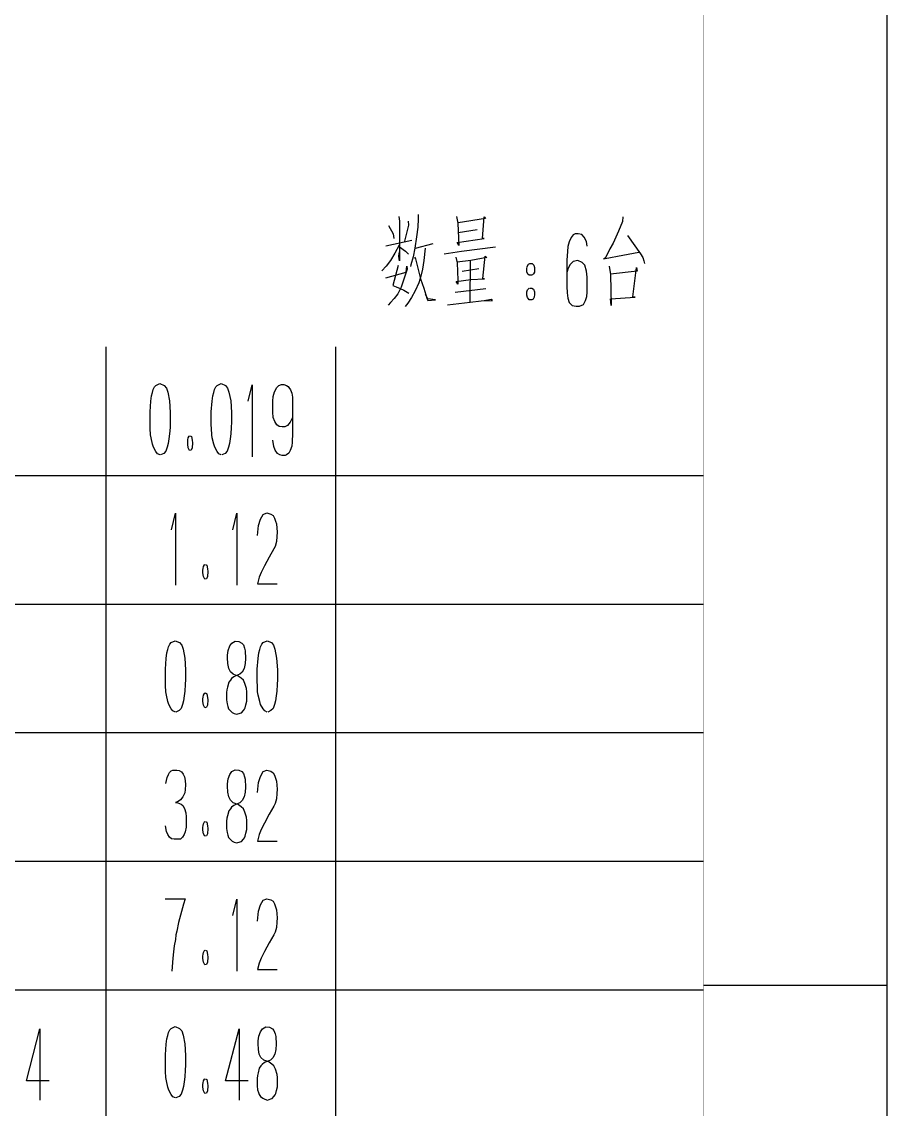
# Model space of a CAD drawing. Extents: x 0 to 8410, y 0 to 11890.
# Drawn here: x 7939 to 8410, y 2905 to 3497 of the extents above; entities that cross this region are included whole.
import ezdxf

# ---------------------------------------------------------------- set-up
doc = ezdxf.new("R2010")
doc.units = 0
doc.header["$MEASUREMENT"] = 0
for name, color, linetype in [('6', 7, 'Continuous'), ('8', 7, 'Continuous'), ('9', 7, 'Continuous')]:
    doc.layers.add(name, color=color, linetype=linetype)

# ---------------------------------------------------------------- blocks, each defined once
blk = doc.blocks.new('BLKENT714')
at = {"layer": '8', "color": 15, "linetype": 'Continuous'}
for p, q in [((8410, 0), (8410, 11890)), ((8310, 2972.5), (8410, 2972.5))]:
    blk.add_line(p, q, dxfattribs=at)
at = {"layer": '8', "color": 7, "linetype": 'Continuous', "const_width": 0.03}
blk.add_lwpolyline([(8310, 100), (8310, 11790)], dxfattribs=at)
blk = doc.blocks.new('BLKENT908')
at = {"layer": '9', "color": 2, "linetype": 'Continuous'}
for p, q in [((7941.59, 2920.4), (7948.91, 2948.8)), ((7948.91, 2948.8), (7948.91, 2910)), ((8018.94, 2946.8), (8019.66, 2948.2)), ((8019.66, 2948.2), (8020.31, 2949)), ((8020.31, 2949), (8022.53, 2950)), ((8022.53, 2950), (8024.89, 2949)), ((8024.89, 2949), (8026.06, 2947.6)), ((8049.92, 2920.4), (8057.24, 2948.8)), ((8057.24, 2948.8), (8057.24, 2910)), ((8068.87, 2947.2), (8070.05, 2948.8)), ((8070.05, 2948.8), (8071.88, 2949.8)), ((8071.88, 2949.8), (8073.84, 2949.6)), ((8073.84, 2949.6), (8075.47, 2948.8)), ((8075.47, 2948.8), (8076.26, 2947.8)), ((8017.56, 2940.4), (8018.02, 2943.4)), ((8018.02, 2943.4), (8018.48, 2945.2)), ((8018.48, 2945.2), (8018.94, 2946.8)), ((8026.06, 2947.6), (8026.78, 2945.4)), ((8026.78, 2945.4), (8027.7, 2940.6)), ((8067.63, 2942.2), (8067.96, 2944.8)), ((8067.63, 2940.8), (8067.63, 2942.2)), ((8067.96, 2944.8), (8068.87, 2947.2)), ((8076.26, 2947.8), (8076.98, 2946)), ((8076.98, 2946), (8077.3, 2944.6)), ((8077.3, 2944.6), (8077.5, 2940.4)), ((8017.17, 2934.6), (8017.56, 2940.4)), ((8027.7, 2940.6), (8028.09, 2934.2)), ((8067.76, 2937.6), (8067.63, 2940.8)), ((8068.28, 2935), (8067.76, 2937.6)), ((8077.3, 2937.6), (8076.72, 2935)), ((8077.5, 2940.4), (8077.3, 2937.6)), ((8017.17, 2927.6), (8017.17, 2934.6)), ((8028.09, 2934.2), (8028.09, 2929)), ((8069.2, 2933.2), (8068.28, 2935)), ((8070.7, 2931.8), (8069.2, 2933.2)), ((8071.09, 2930.4), (8069.85, 2929.4)), ((8072.4, 2931.2), (8070.7, 2931.8)), ((8073.51, 2931.4), (8071.09, 2930.4)), ((8075.08, 2929.6), (8072.86, 2931.2)), ((8074.43, 2931.8), (8073.51, 2931.4)), ((8075.67, 2933), (8074.43, 2931.8)), ((8076.72, 2935), (8075.67, 2933)), ((8017.24, 2925.6), (8017.17, 2927.6)), ((8017.37, 2922.2), (8017.24, 2925.6)), ((8028.02, 2926.2), (8027.76, 2922.6)), ((8028.09, 2929), (8028.02, 2926.2)), ((8067.57, 2924.8), (8067.24, 2923.4)), ((8068.28, 2927.4), (8067.57, 2924.8)), ((8069.2, 2928.6), (8068.28, 2927.4)), ((8069.85, 2929.4), (8069.2, 2928.6)), ((8076.26, 2928.6), (8075.08, 2929.6)), ((8077.04, 2926.8), (8076.26, 2928.6)), ((8077.96, 2924), (8077.04, 2926.8)), ((7953.94, 2920.4), (7941.59, 2920.4)), ((8017.7, 2920.4), (8017.37, 2922.2)), ((8018.48, 2917), (8017.7, 2920.4)), ((8027.43, 2920), (8027.04, 2917.4)), ((8027.76, 2922.6), (8027.43, 2920)), ((8037.63, 2918.4), (8037.76, 2919.4)), ((8037.76, 2919.4), (8037.96, 2920.4)), ((8037.96, 2920.4), (8038.48, 2921.4)), ((8038.48, 2921.4), (8038.81, 2921.6)), ((8038.94, 2921.6), (8039.66, 2921.2)), ((8039.66, 2921.2), (8040.11, 2919.2)), ((8040.11, 2919.2), (8040.24, 2917.8)), ((8062.27, 2920.4), (8049.92, 2920.4)), ((8067.24, 2923.4), (8067.04, 2921.8)), ((8067.04, 2921.8), (8067.04, 2920)), ((8067.04, 2920), (8067.11, 2917.8)), ((8078.09, 2922.2), (8077.96, 2924)), ((8078.09, 2919.6), (8078.09, 2922.2)), ((8078.09, 2917.2), (8078.09, 2919.6)), ((8019, 2915.4), (8018.48, 2917)), ((8020.31, 2913), (8019, 2915.4)), ((8021.29, 2911.8), (8020.31, 2913)), ((8025.73, 2913.2), (8024.62, 2912)), ((8026.52, 2915.4), (8025.73, 2913.2)), ((8027.04, 2917.4), (8026.52, 2915.4)), ((8037.63, 2917), (8037.63, 2918.4)), ((8037.96, 2915), (8037.63, 2917)), ((8038.55, 2913.6), (8037.96, 2915)), ((8039.46, 2913.8), (8038.55, 2913.6)), ((8040.05, 2915), (8039.46, 2913.8)), ((8040.24, 2917.8), (8040.05, 2915)), ((8067.11, 2917.8), (8067.37, 2915.6)), ((8067.37, 2915.6), (8067.76, 2914.2)), ((8067.76, 2914.2), (8068.22, 2913)), ((8068.22, 2913), (8069, 2912)), ((8076.26, 2912), (8076.91, 2912.8)), ((8076.91, 2912.8), (8077.24, 2913.6)), ((8077.24, 2913.6), (8077.7, 2915.2)), ((8077.7, 2915.2), (8078.09, 2917.2)), ((8022.6, 2911.2), (8021.29, 2911.8)), ((8024.62, 2912), (8022.86, 2911.2)), ((8069, 2912), (8070.11, 2911)), ((8070.11, 2911), (8071.23, 2910.4)), ((8071.23, 2910.4), (8072.73, 2910)), ((8072.73, 2910), (8074.56, 2910.6)), ((8074.56, 2910.6), (8075.28, 2910.8)), ((8075.28, 2910.8), (8076.26, 2912))]:
    blk.add_line(p, q, dxfattribs=at)
blk = doc.blocks.new('BLKENT909')
at = {"layer": '9', "color": 2, "linetype": 'Continuous'}
for p, q in [((8017.11, 3019.6), (8027.89, 3019.6)), ((8027.89, 3019.6), (8026.98, 3016.6)), ((8053.84, 3010.4), (8056.06, 3019.4)), ((8056.06, 3019.4), (8056.06, 2980.2)), ((8070.44, 3018.8), (8072.34, 3019.6)), ((8072.34, 3019.6), (8074.56, 3019)), ((8026.98, 3016.6), (8025.87, 3012.6)), ((8067.89, 3012.8), (8068.94, 3016.2)), ((8068.94, 3016.2), (8070.44, 3018.8)), ((8074.56, 3019), (8075.74, 3018.2)), ((8075.74, 3018.2), (8076.59, 3016.8)), ((8076.59, 3016.8), (8077.17, 3015.2)), ((8077.17, 3015.2), (8077.57, 3013.6)), ((8077.57, 3013.6), (8078.02, 3009.2)), ((8025.87, 3012.6), (8024.3, 3006.6)), ((8067.24, 3007.4), (8067.89, 3012.8)), ((8078.02, 3009.2), (8077.89, 3006.8)), ((8023.32, 3002), (8022.92, 3000)), ((8024.3, 3006.6), (8023.32, 3002)), ((8076.85, 3001.4), (8076.13, 3000)), ((8077.63, 3004), (8076.85, 3001.4)), ((8077.89, 3006.8), (8077.63, 3004)), ((8022.6, 2997.4), (8022.01, 2994)), ((8022.92, 3000), (8022.6, 2997.4)), ((8073.64, 2995.6), (8071.03, 2990.8)), ((8076.13, 3000), (8073.64, 2995.6)), ((8021.62, 2990.6), (8021.22, 2987.2)), ((8022.01, 2994), (8021.62, 2990.6)), ((8037.76, 2989.4), (8037.96, 2990.4)), ((8037.96, 2990.4), (8038.48, 2991.4)), ((8038.48, 2991.4), (8038.81, 2991.6)), ((8038.94, 2991.6), (8039.66, 2991.2)), ((8039.66, 2991.2), (8040.11, 2989.2)), ((8071.03, 2990.8), (8069.27, 2987.2)), ((8021.22, 2987.2), (8020.7, 2980.2)), ((8037.63, 2988.4), (8037.76, 2989.4)), ((8037.63, 2987), (8037.63, 2988.4)), ((8037.96, 2985), (8037.63, 2987)), ((8038.55, 2983.6), (8037.96, 2985)), ((8039.46, 2983.8), (8038.55, 2983.6)), ((8040.05, 2985), (8039.46, 2983.8)), ((8040.24, 2987.8), (8040.05, 2985)), ((8040.11, 2989.2), (8040.24, 2987.8)), ((8068.28, 2984.6), (8067.24, 2981)), ((8069.27, 2987.2), (8068.28, 2984.6)), ((8067.24, 2981), (8078.02, 2981))]:
    blk.add_line(p, q, dxfattribs=at)
blk = doc.blocks.new('BLKENT910')
at = {"layer": '9', "color": 2, "linetype": 'Continuous'}
for p, q in [((8017.83, 3084), (8018.22, 3085.6)), ((8018.22, 3085.6), (8018.87, 3087.2)), ((8018.87, 3087.2), (8019.46, 3088.4)), ((8019.46, 3088.4), (8020.24, 3089.2)), ((8020.24, 3089.2), (8021.16, 3089.6)), ((8021.16, 3089.6), (8023.38, 3089.6)), ((8023.38, 3089.6), (8024.75, 3089.4)), ((8024.75, 3089.4), (8025.93, 3088.6)), ((8025.93, 3088.6), (8026.85, 3087.4)), ((8026.85, 3087.4), (8027.5, 3086)), ((8027.5, 3086), (8027.96, 3084)), ((8050.96, 3082.2), (8051.29, 3084.8)), ((8051.29, 3084.8), (8052.21, 3087.2)), ((8052.21, 3087.2), (8053.38, 3088.8)), ((8053.38, 3088.8), (8055.21, 3089.8)), ((8055.21, 3089.8), (8057.17, 3089.6)), ((8057.17, 3089.6), (8058.81, 3088.8)), ((8058.81, 3088.8), (8059.59, 3087.8)), ((8059.59, 3087.8), (8060.31, 3086)), ((8060.31, 3086), (8060.64, 3084.6)), ((8060.64, 3084.6), (8060.83, 3080.4)), ((8067.89, 3082.8), (8068.94, 3086.2)), ((8068.94, 3086.2), (8070.44, 3088.8)), ((8070.44, 3088.8), (8072.34, 3089.6)), ((8072.34, 3089.6), (8074.56, 3089)), ((8074.56, 3089), (8075.74, 3088.2)), ((8075.74, 3088.2), (8076.59, 3086.8)), ((8076.59, 3086.8), (8077.17, 3085.2)), ((8077.17, 3085.2), (8077.57, 3083.6)), ((8017.43, 3082.4), (8017.83, 3084)), ((8027.96, 3079), (8027.7, 3077.2)), ((8027.96, 3084), (8028.15, 3081.6)), ((8028.15, 3081.6), (8027.96, 3079)), ((8050.96, 3080.8), (8050.96, 3082.2)), ((8051.09, 3077.6), (8050.96, 3080.8)), ((8060.83, 3080.4), (8060.64, 3077.6)), ((8067.24, 3077.4), (8067.89, 3082.8)), ((8077.57, 3083.6), (8078.02, 3079.2)), ((8078.02, 3079.2), (8077.89, 3076.8)), ((8024.17, 3072.6), (8022.73, 3072)), ((8025.34, 3073.4), (8024.17, 3072.6)), ((8026.65, 3075), (8025.34, 3073.4)), ((8027.7, 3077.2), (8026.65, 3075)), ((8051.62, 3075), (8051.09, 3077.6)), ((8052.53, 3073.2), (8051.62, 3075)), ((8054.04, 3071.8), (8052.53, 3073.2)), ((8059, 3073), (8057.76, 3071.8)), ((8060.05, 3075), (8059, 3073)), ((8060.64, 3077.6), (8060.05, 3075)), ((8077.63, 3074), (8076.85, 3071.4)), ((8077.89, 3076.8), (8077.63, 3074)), ((8022.73, 3072), (8023.91, 3071.8)), ((8023.91, 3071.8), (8025.8, 3071)), ((8025.8, 3071), (8026.72, 3070.4)), ((8026.72, 3070.4), (8027.56, 3068.8)), ((8027.56, 3068.8), (8028.28, 3066.4)), ((8051.62, 3067.4), (8050.9, 3064.8)), ((8052.53, 3068.6), (8051.62, 3067.4)), ((8053.19, 3069.4), (8052.53, 3068.6)), ((8054.43, 3070.4), (8053.19, 3069.4)), ((8055.74, 3071.2), (8054.04, 3071.8)), ((8056.85, 3071.4), (8054.43, 3070.4)), ((8058.41, 3069.6), (8056.19, 3071.2)), ((8057.76, 3071.8), (8056.85, 3071.4)), ((8059.59, 3068.6), (8058.41, 3069.6)), ((8060.38, 3066.8), (8059.59, 3068.6)), ((8061.29, 3064), (8060.38, 3066.8)), ((8076.13, 3070), (8073.64, 3065.6)), ((8076.85, 3071.4), (8076.13, 3070)), ((8028.28, 3066.4), (8028.48, 3064.2)), ((8028.48, 3064.2), (8028.48, 3060.4)), ((8037.96, 3060.4), (8038.48, 3061.4)), ((8038.48, 3061.4), (8038.81, 3061.6)), ((8038.94, 3061.6), (8039.66, 3061.2)), ((8039.66, 3061.2), (8040.11, 3059.2)), ((8050.57, 3063.4), (8050.38, 3061.8)), ((8050.38, 3061.8), (8050.38, 3060)), ((8050.9, 3064.8), (8050.57, 3063.4)), ((8061.42, 3062.2), (8061.29, 3064)), ((8061.42, 3059.6), (8061.42, 3062.2)), ((8071.03, 3060.8), (8069.27, 3057.2)), ((8073.64, 3065.6), (8071.03, 3060.8)), ((8017.83, 3056.2), (8017.17, 3059.2)), ((8018.48, 3054.6), (8017.83, 3056.2)), ((8027.96, 3056), (8027.37, 3054.6)), ((8028.41, 3058.6), (8027.96, 3056)), ((8028.48, 3060.4), (8028.41, 3058.6)), ((8037.63, 3058.4), (8037.76, 3059.4)), ((8037.63, 3057), (8037.63, 3058.4)), ((8037.96, 3055), (8037.63, 3057)), ((8037.76, 3059.4), (8037.96, 3060.4)), ((8038.55, 3053.6), (8037.96, 3055)), ((8040.05, 3055), (8039.46, 3053.8)), ((8040.24, 3057.8), (8040.05, 3055)), ((8040.11, 3059.2), (8040.24, 3057.8)), ((8050.38, 3060), (8050.44, 3057.8)), ((8050.44, 3057.8), (8050.7, 3055.6)), ((8050.7, 3055.6), (8051.09, 3054.2)), ((8060.57, 3053.6), (8061.03, 3055.2)), ((8061.03, 3055.2), (8061.42, 3057.2)), ((8061.42, 3057.2), (8061.42, 3059.6)), ((8069.27, 3057.2), (8068.28, 3054.6)), ((8019.46, 3053.2), (8018.48, 3054.6)), ((8020.44, 3052.2), (8019.46, 3053.2)), ((8021.94, 3052), (8020.44, 3052.2)), ((8025.34, 3052), (8021.94, 3052)), ((8026.45, 3053.2), (8025.34, 3052)), ((8027.37, 3054.6), (8026.45, 3053.2)), ((8039.46, 3053.8), (8038.55, 3053.6)), ((8051.09, 3054.2), (8051.55, 3053)), ((8051.55, 3053), (8052.34, 3052)), ((8052.34, 3052), (8053.45, 3051)), ((8053.45, 3051), (8054.56, 3050.4)), ((8054.56, 3050.4), (8056.06, 3050)), ((8056.06, 3050), (8057.89, 3050.6)), ((8057.89, 3050.6), (8058.61, 3050.8)), ((8058.61, 3050.8), (8059.59, 3052)), ((8059.59, 3052), (8060.25, 3052.8)), ((8060.25, 3052.8), (8060.57, 3053.6)), ((8068.28, 3054.6), (8067.24, 3051)), ((8067.24, 3051), (8078.02, 3051))]:
    blk.add_line(p, q, dxfattribs=at)
blk = doc.blocks.new('BLKENT911')
at = {"layer": '9', "color": 2, "linetype": 'Continuous'}
for p, q in [((8018.48, 3155.2), (8018.94, 3156.8)), ((8018.94, 3156.8), (8019.66, 3158.2)), ((8019.66, 3158.2), (8020.31, 3159)), ((8020.31, 3159), (8022.53, 3160)), ((8022.53, 3160), (8024.89, 3159)), ((8024.89, 3159), (8026.06, 3157.6)), ((8026.06, 3157.6), (8026.78, 3155.4)), ((8026.78, 3155.4), (8027.7, 3150.6)), ((8051.29, 3154.8), (8052.21, 3157.2)), ((8052.21, 3157.2), (8053.38, 3158.8)), ((8053.38, 3158.8), (8055.21, 3159.8)), ((8055.21, 3159.8), (8057.17, 3159.6)), ((8057.17, 3159.6), (8058.81, 3158.8)), ((8058.81, 3158.8), (8059.59, 3157.8)), ((8059.59, 3157.8), (8060.31, 3156)), ((8060.31, 3156), (8060.64, 3154.6)), ((8068.48, 3155.2), (8068.94, 3156.8)), ((8068.94, 3156.8), (8069.66, 3158.2)), ((8069.66, 3158.2), (8070.31, 3159)), ((8070.31, 3159), (8072.53, 3160)), ((8072.53, 3160), (8074.89, 3159)), ((8074.89, 3159), (8076.06, 3157.6)), ((8076.06, 3157.6), (8076.78, 3155.4)), ((8076.78, 3155.4), (8077.7, 3150.6)), ((8017.17, 3144.6), (8017.56, 3150.4)), ((8017.56, 3150.4), (8018.02, 3153.4)), ((8018.02, 3153.4), (8018.48, 3155.2)), ((8027.7, 3150.6), (8028.09, 3144.2)), ((8050.96, 3152.2), (8051.29, 3154.8)), ((8050.96, 3150.8), (8050.96, 3152.2)), ((8051.09, 3147.6), (8050.96, 3150.8)), ((8060.64, 3154.6), (8060.83, 3150.4)), ((8060.83, 3150.4), (8060.64, 3147.6)), ((8067.17, 3144.6), (8067.57, 3150.4)), ((8067.57, 3150.4), (8068.02, 3153.4)), ((8068.02, 3153.4), (8068.48, 3155.2)), ((8077.7, 3150.6), (8078.09, 3144.2)), ((8017.17, 3137.6), (8017.17, 3144.6)), ((8028.09, 3144.2), (8028.09, 3139)), ((8051.62, 3145), (8051.09, 3147.6)), ((8052.53, 3143.2), (8051.62, 3145)), ((8060.05, 3145), (8059, 3143)), ((8060.64, 3147.6), (8060.05, 3145)), ((8067.17, 3137.6), (8067.17, 3144.6)), ((8078.09, 3144.2), (8078.09, 3139)), ((8017.24, 3135.6), (8017.17, 3137.6)), ((8028.09, 3139), (8028.02, 3136.2)), ((8052.53, 3138.6), (8051.62, 3137.4)), ((8054.04, 3141.8), (8052.53, 3143.2)), ((8053.19, 3139.4), (8052.53, 3138.6)), ((8054.43, 3140.4), (8053.19, 3139.4)), ((8055.74, 3141.2), (8054.04, 3141.8)), ((8056.85, 3141.4), (8054.43, 3140.4)), ((8058.41, 3139.6), (8056.19, 3141.2)), ((8057.76, 3141.8), (8056.85, 3141.4)), ((8059, 3143), (8057.76, 3141.8)), ((8059.59, 3138.6), (8058.41, 3139.6)), ((8060.38, 3136.8), (8059.59, 3138.6)), ((8067.24, 3135.6), (8067.17, 3137.6)), ((8078.09, 3139), (8078.02, 3136.2)), ((8017.37, 3132.2), (8017.24, 3135.6)), ((8017.7, 3130.4), (8017.37, 3132.2)), ((8027.76, 3132.6), (8027.43, 3130)), ((8028.02, 3136.2), (8027.76, 3132.6)), ((8050.57, 3133.4), (8050.38, 3131.8)), ((8050.38, 3131.8), (8050.38, 3130)), ((8050.9, 3134.8), (8050.57, 3133.4)), ((8051.62, 3137.4), (8050.9, 3134.8)), ((8061.29, 3134), (8060.38, 3136.8)), ((8061.42, 3132.2), (8061.29, 3134)), ((8061.42, 3129.6), (8061.42, 3132.2)), ((8067.37, 3132.2), (8067.24, 3135.6)), ((8067.7, 3130.4), (8067.37, 3132.2)), ((8077.76, 3132.6), (8077.43, 3130)), ((8078.02, 3136.2), (8077.76, 3132.6)), ((8018.48, 3127), (8017.7, 3130.4)), ((8019, 3125.4), (8018.48, 3127)), ((8027.04, 3127.4), (8026.52, 3125.4)), ((8027.43, 3130), (8027.04, 3127.4)), ((8037.63, 3128.4), (8037.76, 3129.4)), ((8037.63, 3127), (8037.63, 3128.4)), ((8037.96, 3125), (8037.63, 3127)), ((8037.76, 3129.4), (8037.96, 3130.4)), ((8037.96, 3130.4), (8038.48, 3131.4)), ((8038.48, 3131.4), (8038.81, 3131.6)), ((8038.94, 3131.6), (8039.66, 3131.2)), ((8039.66, 3131.2), (8040.11, 3129.2)), ((8040.24, 3127.8), (8040.05, 3125)), ((8040.11, 3129.2), (8040.24, 3127.8)), ((8050.38, 3130), (8050.44, 3127.8)), ((8050.44, 3127.8), (8050.7, 3125.6)), ((8061.03, 3125.2), (8061.42, 3127.2)), ((8061.42, 3127.2), (8061.42, 3129.6)), ((8068.48, 3127), (8067.7, 3130.4)), ((8069, 3125.4), (8068.48, 3127)), ((8077.04, 3127.4), (8076.52, 3125.4)), ((8077.43, 3130), (8077.04, 3127.4)), ((8020.31, 3123), (8019, 3125.4)), ((8021.29, 3121.8), (8020.31, 3123)), ((8022.6, 3121.2), (8021.29, 3121.8)), ((8024.62, 3122), (8022.86, 3121.2)), ((8025.73, 3123.2), (8024.62, 3122)), ((8026.52, 3125.4), (8025.73, 3123.2)), ((8038.55, 3123.6), (8037.96, 3125)), ((8039.46, 3123.8), (8038.55, 3123.6)), ((8040.05, 3125), (8039.46, 3123.8)), ((8050.7, 3125.6), (8051.09, 3124.2)), ((8051.09, 3124.2), (8051.55, 3123)), ((8051.55, 3123), (8052.34, 3122)), ((8052.34, 3122), (8053.45, 3121)), ((8053.45, 3121), (8054.56, 3120.4)), ((8054.56, 3120.4), (8056.06, 3120)), ((8056.06, 3120), (8057.89, 3120.6)), ((8057.89, 3120.6), (8058.61, 3120.8)), ((8058.61, 3120.8), (8059.59, 3122)), ((8059.59, 3122), (8060.25, 3122.8)), ((8060.25, 3122.8), (8060.57, 3123.6)), ((8060.57, 3123.6), (8061.03, 3125.2)), ((8070.31, 3123), (8069, 3125.4)), ((8071.29, 3121.8), (8070.31, 3123)), ((8072.6, 3121.2), (8071.29, 3121.8)), ((8074.62, 3122), (8072.86, 3121.2)), ((8075.74, 3123.2), (8074.62, 3122)), ((8076.52, 3125.4), (8075.74, 3123.2))]:
    blk.add_line(p, q, dxfattribs=at)
blk = doc.blocks.new('BLKENT912')
at = {"layer": '9', "color": 2, "linetype": 'Continuous'}
for p, q in [((8020.51, 3220.4), (8022.73, 3229.4)), ((8022.73, 3229.4), (8022.73, 3190.2)), ((8053.84, 3220.4), (8056.06, 3229.4)), ((8056.06, 3229.4), (8056.06, 3190.2)), ((8068.94, 3226.2), (8070.44, 3228.8)), ((8070.44, 3228.8), (8072.34, 3229.6)), ((8072.34, 3229.6), (8074.56, 3229)), ((8074.56, 3229), (8075.74, 3228.2)), ((8075.74, 3228.2), (8076.59, 3226.8)), ((8076.59, 3226.8), (8077.17, 3225.2)), ((8067.24, 3217.4), (8067.89, 3222.8)), ((8067.89, 3222.8), (8068.94, 3226.2)), ((8077.17, 3225.2), (8077.57, 3223.6)), ((8077.57, 3223.6), (8078.02, 3219.2)), ((8077.89, 3216.8), (8077.63, 3214)), ((8078.02, 3219.2), (8077.89, 3216.8)), ((8076.13, 3210), (8073.64, 3205.6)), ((8076.85, 3211.4), (8076.13, 3210)), ((8077.63, 3214), (8076.85, 3211.4)), ((8073.64, 3205.6), (8071.03, 3200.8)), ((8037.63, 3198.4), (8037.76, 3199.4)), ((8037.63, 3197), (8037.63, 3198.4)), ((8037.96, 3195), (8037.63, 3197)), ((8037.76, 3199.4), (8037.96, 3200.4)), ((8037.96, 3200.4), (8038.48, 3201.4)), ((8038.48, 3201.4), (8038.81, 3201.6)), ((8038.94, 3201.6), (8039.66, 3201.2)), ((8039.66, 3201.2), (8040.11, 3199.2)), ((8040.24, 3197.8), (8040.05, 3195)), ((8040.11, 3199.2), (8040.24, 3197.8)), ((8069.27, 3197.2), (8068.28, 3194.6)), ((8071.03, 3200.8), (8069.27, 3197.2)), ((8038.55, 3193.6), (8037.96, 3195)), ((8039.46, 3193.8), (8038.55, 3193.6)), ((8040.05, 3195), (8039.46, 3193.8)), ((8068.28, 3194.6), (8067.24, 3191)), ((8067.24, 3191), (8078.02, 3191))]:
    blk.add_line(p, q, dxfattribs=at)
blk = doc.blocks.new('BLKENT913')
at = {"layer": '9', "color": 2, "linetype": 'Continuous'}
for p, q in [((8010.6, 3296.8), (8011.32, 3298.2)), ((8011.32, 3298.2), (8011.98, 3299)), ((8011.98, 3299), (8014.2, 3300)), ((8014.2, 3300), (8016.55, 3299)), ((8016.55, 3299), (8017.73, 3297.6)), ((8017.73, 3297.6), (8018.45, 3295.4)), ((8043.94, 3296.8), (8044.66, 3298.2)), ((8044.66, 3298.2), (8045.31, 3299)), ((8045.31, 3299), (8047.53, 3300)), ((8047.53, 3300), (8049.89, 3299)), ((8049.89, 3299), (8051.06, 3297.6)), ((8051.06, 3297.6), (8051.78, 3295.4)), ((8062.17, 3290.4), (8064.4, 3299.4)), ((8064.4, 3299.4), (8064.4, 3260.2)), ((8076.55, 3295.6), (8077.79, 3297.8)), ((8077.79, 3297.8), (8078.91, 3299)), ((8078.91, 3299), (8080.41, 3299.6)), ((8080.41, 3299.6), (8081.59, 3299.6)), ((8081.59, 3299.6), (8083.09, 3299)), ((8083.09, 3299), (8083.94, 3298.4)), ((8083.94, 3298.4), (8084.4, 3297.8)), ((8084.4, 3297.8), (8085.18, 3296.6)), ((8009.23, 3290.4), (8009.69, 3293.4)), ((8009.69, 3293.4), (8010.15, 3295.2)), ((8010.15, 3295.2), (8010.6, 3296.8)), ((8018.45, 3295.4), (8019.36, 3290.6)), ((8042.56, 3290.4), (8043.02, 3293.4)), ((8043.02, 3293.4), (8043.48, 3295.2)), ((8043.48, 3295.2), (8043.94, 3296.8)), ((8051.78, 3295.4), (8052.7, 3290.6)), ((8075.64, 3290.4), (8075.83, 3293)), ((8075.83, 3293), (8076.55, 3295.6)), ((8085.18, 3296.6), (8085.9, 3294.8)), ((8085.9, 3294.8), (8086.29, 3292.6)), ((8086.29, 3292.6), (8086.36, 3290.4)), ((8008.84, 3284.6), (8009.23, 3290.4)), ((8019.36, 3290.6), (8019.75, 3284.2)), ((8042.17, 3284.6), (8042.56, 3290.4)), ((8052.7, 3290.6), (8053.09, 3284.2)), ((8075.64, 3287.6), (8075.64, 3290.4)), ((8075.64, 3284.4), (8075.64, 3287.6)), ((8086.36, 3290.4), (8086.36, 3281.2)), ((8008.84, 3277.6), (8008.84, 3284.6)), ((8019.75, 3284.2), (8019.75, 3279)), ((8042.17, 3277.6), (8042.17, 3284.6)), ((8053.09, 3284.2), (8053.09, 3279)), ((8075.9, 3281.6), (8075.64, 3284.4)), ((8076.81, 3279.4), (8075.9, 3281.6)), ((8086.29, 3281.6), (8085.05, 3279)), ((8086.36, 3281.2), (8086.36, 3273)), ((8008.9, 3275.6), (8008.84, 3277.6)), ((8009.04, 3272.2), (8008.9, 3275.6)), ((8019.69, 3276.2), (8019.43, 3272.6)), ((8019.75, 3279), (8019.69, 3276.2)), ((8042.24, 3275.6), (8042.17, 3277.6)), ((8042.37, 3272.2), (8042.24, 3275.6)), ((8053.02, 3276.2), (8052.76, 3272.6)), ((8053.09, 3279), (8053.02, 3276.2)), ((8077.79, 3277.6), (8076.81, 3279.4)), ((8079.1, 3276.6), (8077.79, 3277.6)), ((8080.8, 3276.4), (8079.1, 3276.6)), ((8082.24, 3276.4), (8080.8, 3276.4)), ((8083.68, 3277.2), (8082.24, 3276.4)), ((8085.05, 3279), (8083.68, 3277.2)), ((8009.36, 3270.4), (8009.04, 3272.2)), ((8010.15, 3267), (8009.36, 3270.4)), ((8019.1, 3270), (8018.71, 3267.4)), ((8019.43, 3272.6), (8019.1, 3270)), ((8029.3, 3268.4), (8029.43, 3269.4)), ((8029.3, 3267), (8029.3, 3268.4)), ((8029.43, 3269.4), (8029.62, 3270.4)), ((8029.62, 3270.4), (8030.15, 3271.4)), ((8030.15, 3271.4), (8030.47, 3271.6)), ((8030.6, 3271.6), (8031.32, 3271.2)), ((8031.32, 3271.2), (8031.78, 3269.2)), ((8031.91, 3267.8), (8031.72, 3265)), ((8031.78, 3269.2), (8031.91, 3267.8)), ((8042.7, 3270.4), (8042.37, 3272.2)), ((8043.48, 3267), (8042.7, 3270.4)), ((8052.43, 3270), (8052.04, 3267.4)), ((8052.76, 3272.6), (8052.43, 3270)), ((8076.16, 3265.8), (8075.64, 3269.2)), ((8086.16, 3268.2), (8085.9, 3266)), ((8086.36, 3273), (8086.16, 3268.2)), ((8010.67, 3265.4), (8010.15, 3267)), ((8011.98, 3263), (8010.67, 3265.4)), ((8012.96, 3261.8), (8011.98, 3263)), ((8016.29, 3262), (8014.53, 3261.2)), ((8017.4, 3263.2), (8016.29, 3262)), ((8018.19, 3265.4), (8017.4, 3263.2)), ((8018.71, 3267.4), (8018.19, 3265.4)), ((8029.62, 3265), (8029.3, 3267)), ((8030.21, 3263.6), (8029.62, 3265)), ((8031.13, 3263.8), (8030.21, 3263.6)), ((8031.72, 3265), (8031.13, 3263.8)), ((8044, 3265.4), (8043.48, 3267)), ((8045.31, 3263), (8044, 3265.4)), ((8046.29, 3261.8), (8045.31, 3263)), ((8049.62, 3262), (8047.86, 3261.2)), ((8050.73, 3263.2), (8049.62, 3262)), ((8051.52, 3265.4), (8050.73, 3263.2)), ((8052.04, 3267.4), (8051.52, 3265.4)), ((8076.88, 3263.8), (8076.16, 3265.8)), ((8078.25, 3262), (8076.88, 3263.8)), ((8079.36, 3261.2), (8078.25, 3262)), ((8084.26, 3262.2), (8083.15, 3261.2)), ((8085.05, 3263.6), (8084.26, 3262.2)), ((8085.9, 3266), (8085.05, 3263.6)), ((8014.26, 3261.2), (8012.96, 3261.8)), ((8047.6, 3261.2), (8046.29, 3261.8)), ((8080.8, 3260.8), (8079.36, 3261.2)), ((8082.37, 3260.8), (8080.8, 3260.8)), ((8083.15, 3261.2), (8082.37, 3260.8))]:
    blk.add_line(p, q, dxfattribs=at)
blk = doc.blocks.new('BLKENT877')
at = {"layer": '9'}
for name in ['BLKENT913', 'BLKENT912', 'BLKENT911', 'BLKENT910', 'BLKENT909', 'BLKENT908']:
    blk.add_blockref(name, (0, 0), dxfattribs=at)
blk = doc.blocks.new('BLKENT829')
at = {"layer": '9', "color": 1, "linetype": 'Continuous'}
for p, q in [((7985, 750), (7985, 3320)), ((8110, 700), (8110, 3320)), ((6510, 3250), (8310, 3250)), ((6510, 3180), (8310, 3180)), ((6510, 3110), (8310, 3110)), ((6510, 3040), (8310, 3040)), ((6510, 2970), (8310, 2970))]:
    blk.add_line(p, q, dxfattribs=at)
at = {"layer": '9', "color": 7, "linetype": 'Continuous', "const_width": 0.03}
for points in [[(6510, 3320), (8310, 3320)], [(8310, 700), (8310, 3320)]]:
    blk.add_lwpolyline(points, dxfattribs=at)
at = {"layer": '9'}
blk.add_blockref('BLKENT877', (0, 0), dxfattribs=at)

msp = doc.modelspace()

# ---------------------------------------------------------------- linework, layer by layer
at = {"layer": '6'}
for p, q in [((8144.23, 3391.01), (8144.63, 3388.46)), ((8144.63, 3388.46), (8144.63, 3366.89)), ((8149.46, 3386.3), (8147.24, 3377.48)), ((8149.33, 3388.46), (8149.46, 3386.3)), ((8154.82, 3389.63), (8154.56, 3385.12)), ((8154.82, 3391.99), (8154.82, 3389.63)), ((8175.61, 3391.01), (8176.39, 3387.28)), ((8176.39, 3387.28), (8176.78, 3375.12)), ((8191.29, 3389.83), (8176.52, 3387.48)), ((8189.72, 3379.05), (8190.64, 3390.81)), ((8190.64, 3390.81), (8191.29, 3389.83)), ((8265.87, 3388.26), (8263.78, 3382.97)), ((8266.13, 3390.81), (8265.87, 3388.26)), ((8138.61, 3386.1), (8141.1, 3381.59)), ((8141.1, 3381.59), (8141.49, 3379.05)), ((8154.56, 3385.12), (8153.91, 3379.83)), ((8176.52, 3382.18), (8186.85, 3383.95)), ((8239, 3380.99), (8237.96, 3379.59)), ((8240.25, 3381.59), (8239, 3380.99)), ((8241.88, 3381.59), (8240.25, 3381.59)), ((8243.84, 3381.19), (8241.88, 3381.59)), ((8245.15, 3379.79), (8243.84, 3381.19)), ((8263.78, 3382.97), (8260.9, 3376.5)), ((8268.61, 3380.61), (8275.8, 3370.61)), ((8137.18, 3374.93), (8151.29, 3378.07)), ((8144.36, 3375.32), (8142.01, 3371.01)), ((8144.63, 3374.54), (8147.76, 3372.18)), ((8153.91, 3379.83), (8152.99, 3373.75)), ((8153.25, 3373.75), (8162.93, 3376.3)), ((8176, 3376.89), (8190.64, 3379.05)), ((8176.78, 3375.12), (8176, 3376.89)), ((8178.35, 3372.18), (8196.78, 3374.54)), ((8190.64, 3379.05), (8189.72, 3379.05)), ((8236.19, 3374.59), (8236, 3371.99)), ((8236.91, 3377.19), (8236.19, 3374.59)), ((8237.96, 3379.59), (8236.91, 3377.19)), ((8246.32, 3377.39), (8245.15, 3379.79)), ((8246.78, 3374.79), (8246.32, 3377.39)), ((8260.9, 3376.5), (8259.07, 3373.36)), ((8142.01, 3371.01), (8139.66, 3367.08)), ((8144.23, 3369.44), (8144.63, 3371.79)), ((8144.63, 3366.89), (8144.23, 3369.44)), ((8147.76, 3372.18), (8149.46, 3370.42)), ((8151.95, 3369.05), (8150.77, 3364.73)), ((8152.99, 3373.75), (8151.95, 3369.05)), ((8152.73, 3368.85), (8153.25, 3367.87)), ((8158.48, 3373.75), (8157.83, 3367.08)), ((8168.94, 3370.61), (8178.35, 3372.18)), ((8175.21, 3368.85), (8175.87, 3365.71)), ((8192.08, 3368.65), (8183.32, 3367.08)), ((8189.85, 3357.28), (8191.16, 3369.44)), ((8191.16, 3369.44), (8192.08, 3368.65)), ((8236, 3371.99), (8235.61, 3367.19)), ((8255.54, 3367.87), (8263.12, 3369.44)), ((8256.59, 3368.46), (8255.54, 3367.87)), ((8259.07, 3373.36), (8256.59, 3368.46)), ((8263.12, 3369.44), (8274.76, 3371.59)), ((8275.8, 3370.61), (8276.98, 3368.65)), ((8276.98, 3368.65), (8277.5, 3366.89)), ((8137.31, 3363.95), (8134.95, 3361.4)), ((8139.66, 3367.08), (8137.31, 3363.95)), ((8143.84, 3364.34), (8140.97, 3353.36)), ((8148.29, 3360.61), (8148.55, 3363.95)), ((8148.55, 3363.95), (8148.68, 3362.38)), ((8150.77, 3364.73), (8150.51, 3363.75)), ((8153.25, 3367.87), (8156, 3357.08)), ((8157.83, 3367.08), (8157.04, 3362.38)), ((8183.32, 3367.08), (8175.87, 3366.1)), ((8175.87, 3365.71), (8176.26, 3356.3)), ((8178.61, 3361.2), (8187.76, 3362.58)), ((8183.06, 3367.08), (8182.93, 3344.34)), ((8213.78, 3361.59), (8213.78, 3362.99)), ((8213.91, 3363.39), (8214.69, 3364.99)), ((8214.69, 3364.99), (8215.48, 3365.39)), ((8215.48, 3365.39), (8216.78, 3365.39)), ((8216.78, 3365.39), (8217.7, 3364.39)), ((8217.7, 3364.39), (8218.09, 3363.19)), ((8218.09, 3363.19), (8218.09, 3361.59)), ((8235.61, 3367.19), (8235.61, 3352.79)), ((8237.31, 3364.59), (8236.19, 3362.39)), ((8239, 3366.39), (8237.31, 3364.59)), ((8241.62, 3366.99), (8239, 3366.39)), ((8243.97, 3365.99), (8241.62, 3366.99)), ((8245.41, 3364.39), (8243.97, 3365.99)), ((8246.39, 3361.19), (8245.41, 3364.39)), ((8258.68, 3363.95), (8259.33, 3359.44)), ((8271.62, 3347.28), (8273.58, 3363.16)), ((8273.58, 3363.16), (8273.97, 3361.2)), ((8277.5, 3366.89), (8277.89, 3365.32)), ((8137.18, 3357.67), (8148.29, 3360.61)), ((8147.37, 3357.87), (8145.41, 3352.58)), ((8148.68, 3362.38), (8147.37, 3357.87)), ((8156.13, 3358.46), (8155.08, 3354.93)), ((8156, 3357.08), (8157.83, 3351.99)), ((8157.04, 3362.38), (8156.13, 3358.46)), ((8175.48, 3355.52), (8183.45, 3356.69)), ((8183.45, 3356.69), (8190.9, 3357.08)), ((8190.9, 3357.08), (8189.85, 3357.28)), ((8213.91, 3360.79), (8213.78, 3361.59)), ((8214.43, 3359.59), (8213.91, 3360.79)), ((8215.21, 3358.99), (8214.43, 3359.59)), ((8216.39, 3358.99), (8215.21, 3358.99)), ((8217.04, 3359.19), (8216.39, 3358.99)), ((8217.57, 3359.79), (8217.04, 3359.19)), ((8217.96, 3360.59), (8217.57, 3359.79)), ((8218.09, 3361.59), (8217.96, 3360.59)), ((8236.19, 3362.39), (8235.74, 3360.79)), ((8246.78, 3357.99), (8246.39, 3361.19)), ((8246.78, 3352.59), (8246.78, 3357.99)), ((8259.33, 3359.44), (8259.85, 3342.58)), ((8273.97, 3361.2), (8259.46, 3359.63)), ((8140.97, 3353.36), (8142.8, 3352.77)), ((8142.8, 3352.77), (8145.02, 3351.79)), ((8145.41, 3352.58), (8143.58, 3348.85)), ((8145.02, 3351.79), (8146.98, 3350.81)), ((8146.98, 3350.81), (8149.59, 3349.24)), ((8155.08, 3354.93), (8153.12, 3350.42)), ((8157.83, 3351.99), (8159.53, 3346.5)), ((8174.82, 3349.83), (8191.55, 3351.79)), ((8176.26, 3354.14), (8175.48, 3355.52)), ((8176.26, 3356.3), (8176.26, 3354.14)), ((8213.91, 3349.99), (8214.17, 3350.99)), ((8214.17, 3350.99), (8215.21, 3351.99)), ((8215.48, 3351.99), (8216.52, 3351.99)), ((8216.52, 3351.99), (8217.57, 3351.39)), ((8217.57, 3351.39), (8218.09, 3349.99)), ((8235.61, 3352.79), (8235.74, 3349.39)), ((8246.78, 3349.79), (8246.78, 3352.59)), ((8141.62, 3346.3), (8139.66, 3344.14)), ((8143.58, 3348.85), (8141.62, 3346.3)), ((8151.16, 3346.89), (8149.07, 3343.75)), ((8153.12, 3350.42), (8151.16, 3346.89)), ((8160.05, 3346.1), (8158.74, 3348.46)), ((8159.53, 3346.5), (8160.05, 3345.32)), ((8164.1, 3345.52), (8160.05, 3346.1)), ((8160.05, 3345.32), (8164.1, 3345.52)), ((8183.06, 3344.34), (8188.94, 3345.12)), ((8188.94, 3345.12), (8195.21, 3345.32)), ((8194.43, 3345.71), (8190.64, 3345.12)), ((8195.21, 3345.32), (8194.43, 3345.71)), ((8213.91, 3348.19), (8213.91, 3349.99)), ((8214.17, 3346.79), (8213.91, 3348.19)), ((8214.69, 3346.19), (8214.17, 3346.79)), ((8215.21, 3345.59), (8214.69, 3346.19)), ((8216.52, 3345.59), (8215.21, 3345.59)), ((8217.31, 3345.99), (8216.52, 3345.59)), ((8217.83, 3346.99), (8217.31, 3345.99)), ((8218.09, 3348.59), (8217.83, 3346.99)), ((8218.09, 3349.99), (8218.09, 3348.59)), ((8235.74, 3349.39), (8236.13, 3346.59)), ((8236.13, 3346.59), (8236.98, 3344.19)), ((8244.63, 3342.99), (8245.87, 3345.19)), ((8245.87, 3345.19), (8246.46, 3347.39)), ((8246.46, 3347.39), (8246.78, 3349.79)), ((8259.46, 3346.1), (8272.8, 3347.08)), ((8259.85, 3342.58), (8259.46, 3346.1)), ((8272.8, 3347.08), (8271.62, 3347.28)), ((8139.66, 3344.14), (8138.35, 3342.77)), ((8149.07, 3343.75), (8147.63, 3341.99)), ((8170.77, 3342.97), (8183.06, 3344.34)), ((8236.98, 3344.19), (8238.55, 3342.59)), ((8238.55, 3342.59), (8240.77, 3342.19)), ((8240.77, 3342.19), (8242.53, 3342.19)), ((8242.53, 3342.19), (8244.63, 3342.99))]:
    msp.add_line(p, q, dxfattribs=at)

# ---------------------------------------------------------------- block references
for name in ['BLKENT714', 'BLKENT829']:
    msp.add_blockref(name, (0, 0), dxfattribs=at)

doc.saveas('drawing.dxf')
